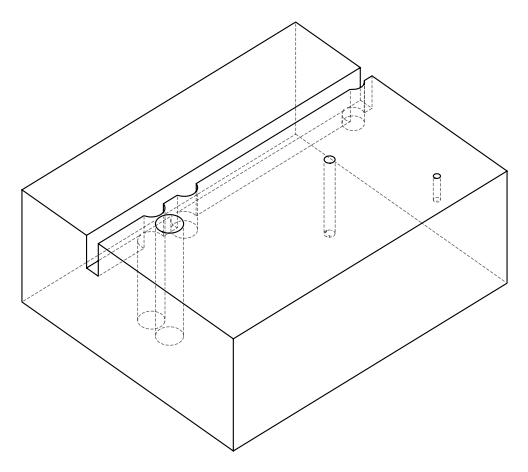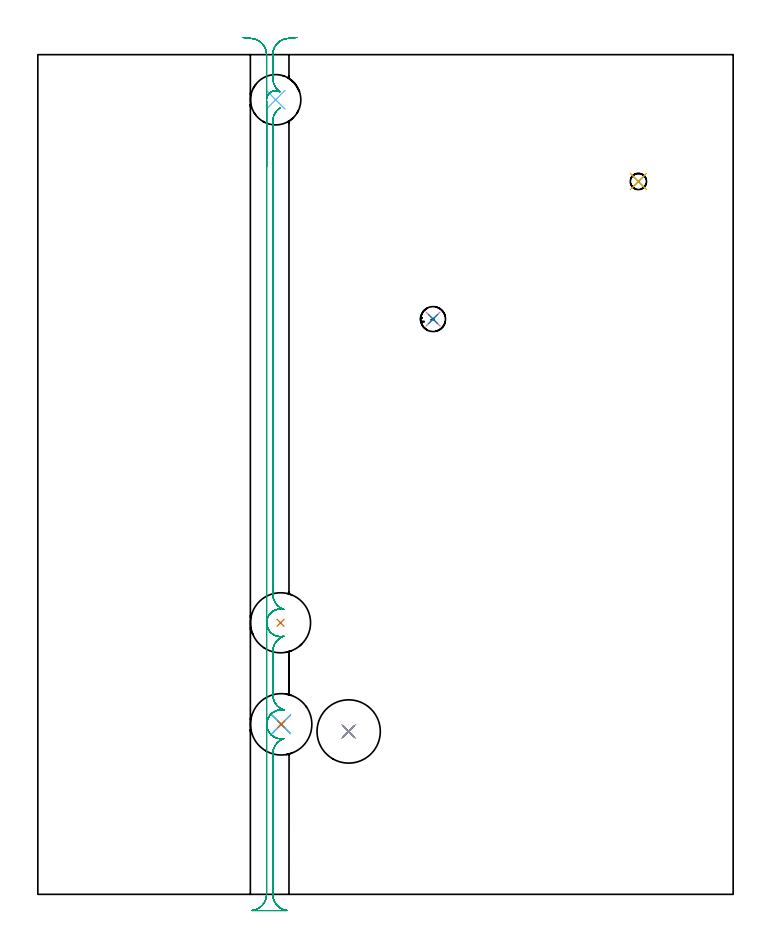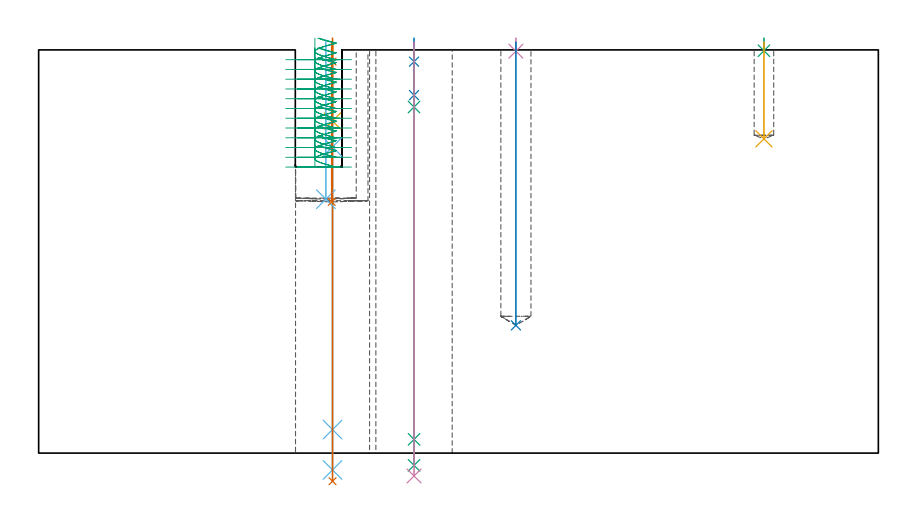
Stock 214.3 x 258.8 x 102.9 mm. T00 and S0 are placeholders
(PLAN: 15 operations, 11 tool changes, 19.6 min)
(1 SPOT_DRILL | STEP1HOLE | NXT0321_9005460120000 | 0.05 min | 183 mm3)
(2 SPOT_DRILL_1 | STEP1HOLE_1 | NXT0321_9005460120000 | 0.05 min | 183 mm3)
(3 SPOT_DRILL_2 | STEP1POCKET | NXT0321_9005460120000 | 0.03 min | 0 mm3)
(4 SPOT_DRILL_3 | STEP1POCKET_3 | NXT0321_9005460120000 | 0.03 min | 0 mm3)
(5 DRILL_BLIND_HOLE_INTO_CENTER | STEP1HOLE | NXT0301_092 | 0.08 min | 1732 mm3)
(6 GUN_DRILL_THROUGH_HOLE | STEP1HOLE | UGT0307_009 | 0.54 min | 9734 mm3)
(7 DRILL_TO_ENLARGE_THROUGH_HOLE | STEP1HOLE | UGT0301_257 | 0.45 min | 17200 mm3)
(8 DRILL_BLIND_HOLE_INTO_CENTER_1 | STEP1HOLE_1 | UGT0301_196 | 0.06 min | 364 mm3)
(9 GUN_DRILL_THROUGH_HOLE_1 | STEP1HOLE_1 | UGT0307_003 | 0.52 min | 3557 mm3)
(10 SPADE_DRILL_TO_ENLARGE_THROUGH_HOLE | STEP1HOLE_1 | UGT0306_010 | 0.44 min | 26604 mm3)
(11 DRILL_BLIND_HOLE_INTO_CENTER_2 | STEP1POCKET | NXT0301_021 | 0.1 min | 431 mm3)
(12 INDEXABLE_INSERT_DRILL_BLIND_HOLE_FROM_SOLID | STEP1POCKET_1 | NXT0302_002 | 0.16 min | 7147 mm3)
(13 INDEXABLE_INSERT_DRILL_BLIND_HOLE_FROM_SOLID_1 | STEP1POCKET_2 | NXT0302_008 | 0.16 min | 10362 mm3)
(14 DRILL_BLIND_HOLE_INTO_CENTER_3 | STEP1POCKET_3 | UGT0301_196 | 0.29 min | 3192 mm3)
(15 MILL_RECTANGULAR_SLOT | SLOT_RECTANGULAR | NXT0201_013 | Follow Part, ap 2.5, ae 75% | 16.63 min | 76499 mm3)
(TOOL NXT0321_9005460120000 | NC Spot Drill, 142deg, 12mm, Carbide, Uncoated | D12 PA142 FL30 Z2)
(TOOL NXT0301_092 | Carbide Drill 12.1mm [860.1-1210-061A1-MM 2214] | D12.1 PA140 FL77 Z2)
(TOOL UGT0307_009 | Gun Drill 12 mm | D12 PA130 FL24 Z1)
(TOOL UGT0301_257 | Twist Drill 18.9 mm | D18.9 PA118 FL135 Z2)
(TOOL UGT0301_196 | Twist Drill 7.7 mm | D7.7 PA118 FL73 Z2)
(TOOL UGT0307_003 | Gun Drill 7 mm | D7 PA130 FL24 Z1)
(TOOL UGT0306_010 | Spade Drill 19.5mm | D19.5 PA132 FL10 Z2)
(TOOL NXT0301_021 | Carbide Drill 5mm [860.1-0500-015A1-MM 2214] | D5 PA140 FL28 Z2)
(TOOL NXT0302_002 | Index. Insert Drill 15.5mm [880-D1550L20-05] | D15.5 PA176 FL78 Z2)
(TOOL NXT0302_008 | Index. Insert Drill 18.5mm [880-D1850L25-05] | D18.5 PA176 FL93 Z2)
(TOOL NXT0201_013 | ENDMILL 10mm | D10 FL30 Z4)
(OP 1 SPOT_DRILL)
G17 G21 G94 G90
T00 M6
G54
G17 G0 G90 X75. Y52.4 S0 M3
G43 Z112.9 H0
G94 G81 G98 Z99.9 F250. R105.9
G80
M5
M2
(OP 2 SPOT_DRILL_1)
G17 G21 G94 G90
T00 M6
G54
G17 G0 G90 X95.8 Y50.2 S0 M3
G43 Z112.9 H0
G94 G81 G98 Z99.9 F250. R105.9
G80
M5
M2
(OP 3 SPOT_DRILL_2)
G17 G21 G94 G90
T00 M6
G54
G17 G0 G90 X185.1 Y219.7 S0 M3
G43 Z112.9 H0
G94 G81 G98 Z102.685 F250. R105.9
G80
M5
M2
(OP 4 SPOT_DRILL_3)
G17 G21 G94 G90
T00 M6
G54
G17 G0 G90 X121.8 Y177.3 S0 M3
G43 Z112.9 H0
G94 G81 G98 Z102.569 F250. R105.9
G80
M5
M2
(OP 5 DRILL_BLIND_HOLE_INTO_CENTER)
G17 G21 G94 G90
T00 M6
G54
G17 G0 G90 X75. Y52.4 S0 M3
G43 Z112.9 H1
G94 G81 G98 Z84.75 F250. R104.9
G80
M5
M2
(OP 6 GUN_DRILL_THROUGH_HOLE)
G17 G21 G94 G90
T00 M6
G54
G17 G0 G90 X75. Y52.4 M8
G43 Z112.9 H0
Z98.983
S716 M3
G94 G1 Z78.136 F125. M26
G4 X.084
Z6. F250.
G4 X.084
Z-4.298 F125.
G4 X.084
M5
M9
G0 Z98.983
Z112.9
M2
(OP 7 DRILL_TO_ENLARGE_THROUGH_HOLE)
G17 G21 G94 G90
T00 M6
G54
G17 G0 G90 X75. Y52.4 S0 M3
G43 Z112.9 H0
G94 G73 G98 Z-7.178 F250. Q18.346 R104.9
G80
M5
M2
(OP 8 DRILL_BLIND_HOLE_INTO_CENTER_1)
G17 G21 G94 G90
T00 M6
G54
G17 G0 G90 X95.8 Y50.2 S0 M3
G43 Z112.9 H0
G94 G81 G98 Z91.35 F250. R104.9
G80
M5
M2
(OP 9 GUN_DRILL_THROUGH_HOLE_1)
G17 G21 G94 G90
T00 M6
G54
G17 G0 G90 X95.8 Y50.2 M8
G43 Z112.9 H0
Z103.743
S716 M3
G94 G1 Z88.321 F125. M26
G4 X.084
Z3.5 F250.
G4 X.084
Z-3.132 F125.
G4 X.084
M5
M9
G0 Z103.743
Z112.9
M2
(OP 10 SPADE_DRILL_TO_ENLARGE_THROUGH_HOLE)
G17 G21 G94 G90
T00 M6
G54
G17 G0 G90 X95.8 Y50.2 S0 M3
G43 Z112.9 H0
G94 G73 G98 Z-5.841 F250. Q18.123 R104.9
G80
M5
M2
(OP 11 DRILL_BLIND_HOLE_INTO_CENTER_2)
G17 G21 G94 G90
T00 M6
G54
G17 G0 G90 X185.1 Y219.7 S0 M3
G43 Z112.9 H1
G94 G81 G98 Z80.2 F250. R104.9
G80
M5
M2
(OP 12 INDEXABLE_INSERT_DRILL_BLIND_HOLE_FROM_SOLID)
G17 G21 G94 G90
T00 M6
G54
G17 G0 G90 X73.3 Y244.9 S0 M3
G43 Z112.9 H1
G94 G81 G98 Z64.8 F250. R104.9
G80
M5
M2
(OP 13 INDEXABLE_INSERT_DRILL_BLIND_HOLE_FROM_SOLID_1)
G17 G21 G94 G90
T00 M6
G54
G17 G0 G90 X74.8 Y83.7 S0 M3
G43 Z112.9 H1
G94 G81 G98 Z64.1 F250. R104.9
G80
M5
M2
(OP 14 DRILL_BLIND_HOLE_INTO_CENTER_3)
G17 G21 G94 G90
T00 M6
G54
G17 G0 G90 X121.8 Y177.3 S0 M3
G43 Z112.9 H0
G94 G81 G98 Z32.6 F250. R104.9
G80
M5
M2
(OP 15 MILL_RECTANGULAR_SLOT)
G17 G21 G94 G90
T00 M6
G54
G17 G0 G90 X70.5 Y224.168 S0 M3
G43 Z112.9 H0
Z105.9
G94 G1 Y244.663 Z100.408 F250.
Y0. F500.
G2 X66.047 Y-4.97 R5.
G1 Y-5.
X76.853
Y-4.97
G2 X72.4 Y0. R5.
G1 Y43.26
G2 X75.921 Y48.036 R5.
G0 X71.724 Y49.397 Z105.9
G1 X71.886 Y49.207 Z105.833 F250.
X72.519 Y48.694 Z105.615
X73.234 Y48.305 Z105.397
X74.007 Y48.052 Z105.179
X74.814 Y47.944 Z104.96
X75.627 Y47.984 Z104.742
X75.919 Y48.046 Z104.662
X75.921 Y48.036 Z104.66
X75.919 Y48.046 Z104.657
X75.627 Y47.984 Z104.577
X74.814 Y47.944 Z104.359
X74.007 Y48.052 Z104.141
X73.234 Y48.305 Z103.923
X72.519 Y48.694 Z103.704
X71.886 Y49.207 Z103.486
X71.358 Y49.826 Z103.268
X70.951 Y50.531 Z103.05
X70.678 Y51.298 Z102.832
X70.55 Y52.102 Z102.614
Y52.4 Z102.534
Y52.698 Z102.454
X70.678 Y53.502 Z102.236
X70.951 Y54.269 Z102.018
X71.358 Y54.974 Z101.8
X71.886 Y55.593 Z101.581
X72.519 Y56.106 Z101.363
X73.234 Y56.495 Z101.145
X74.007 Y56.748 Z100.927
X74.814 Y56.856 Z100.709
X75.627 Y56.816 Z100.491
X75.919 Y56.754 Z100.411
X75.921 Y56.764 Z100.408
G2 X72.4 Y61.54 R5. F500.
G1 Y74.823
G2 X75.79 Y79.557 R5.
G0 X71.303 Y81.279 Z105.9
G1 X71.344 Y81.209 Z105.878 F250.
X71.863 Y80.615 Z105.667
X72.482 Y80.126 Z105.455
X73.18 Y79.76 Z105.244
X73.934 Y79.529 Z105.033
X74.718 Y79.441 Z104.822
X75.504 Y79.499 Z104.61
X75.788 Y79.566 Z104.532
X75.79 Y79.557 Z104.529
X75.788 Y79.566 Z104.527
X75.504 Y79.499 Z104.449
X74.718 Y79.441 Z104.237
X73.934 Y79.529 Z104.026
X73.18 Y79.76 Z103.815
X72.482 Y80.126 Z103.603
X71.863 Y80.615 Z103.392
X71.344 Y81.209 Z103.181
X70.944 Y81.888 Z102.97
X70.677 Y82.63 Z102.758
X70.55 Y83.408 Z102.547
Y83.7 Z102.469
Y83.992 Z102.391
X70.677 Y84.77 Z102.179
X70.944 Y85.512 Z101.968
X71.344 Y86.191 Z101.757
X71.863 Y86.785 Z101.546
X72.482 Y87.274 Z101.334
X73.18 Y87.64 Z101.123
X73.934 Y87.871 Z100.912
X74.718 Y87.959 Z100.7
X75.504 Y87.901 Z100.489
X75.788 Y87.834 Z100.411
X75.79 Y87.843 Z100.408
G2 X72.4 Y92.577 R5. F500.
G1 Y238.264
G2 X74.612 Y242.415 R5.
G0 Z112.9
X70.5 Y224.168
Z103.408
G1 Y244.663 Z97.917 F250.
Y0. F500.
G2 X66.047 Y-4.97 R5.
G1 Y-5.
X76.853
Y-4.97
G2 X72.4 Y0. R5.
G1 Y43.26
G2 X75.921 Y48.036 R5.
G0 X71.724 Y49.397 Z103.408
G1 X71.886 Y49.207 Z103.341 F250.
X72.519 Y48.694 Z103.123
X73.234 Y48.305 Z102.905
X74.007 Y48.052 Z102.687
X74.814 Y47.944 Z102.469
X75.627 Y47.984 Z102.251
X75.919 Y48.046 Z102.171
X75.921 Y48.036 Z102.168
X75.919 Y48.046 Z102.165
X75.627 Y47.984 Z102.085
X74.814 Y47.944 Z101.867
X74.007 Y48.052 Z101.649
X73.234 Y48.305 Z101.431
X72.519 Y48.694 Z101.213
X71.886 Y49.207 Z100.995
X71.358 Y49.826 Z100.777
X70.951 Y50.531 Z100.558
X70.678 Y51.298 Z100.34
X70.55 Y52.102 Z100.122
Y52.4 Z100.042
Y52.698 Z99.962
X70.678 Y53.502 Z99.744
X70.951 Y54.269 Z99.526
X71.358 Y54.974 Z99.308
X71.886 Y55.593 Z99.09
X72.519 Y56.106 Z98.872
X73.234 Y56.495 Z98.654
X74.007 Y56.748 Z98.435
X74.814 Y56.856 Z98.217
X75.627 Y56.816 Z97.999
X75.919 Y56.754 Z97.919
X75.921 Y56.764 Z97.917
G2 X72.4 Y61.54 R5. F500.
G1 Y74.823
G2 X75.79 Y79.557 R5.
G0 X71.303 Y81.279 Z103.408
G1 X71.344 Y81.209 Z103.386 F250.
X71.863 Y80.615 Z103.175
X72.482 Y80.126 Z102.964
X73.18 Y79.76 Z102.752
X73.934 Y79.529 Z102.541
X74.718 Y79.441 Z102.33
X75.504 Y79.499 Z102.119
X75.788 Y79.566 Z102.04
X75.79 Y79.557 Z102.038
X75.788 Y79.566 Z102.035
X75.504 Y79.499 Z101.957
X74.718 Y79.441 Z101.746
X73.934 Y79.529 Z101.534
X73.18 Y79.76 Z101.323
X72.482 Y80.126 Z101.112
X71.863 Y80.615 Z100.9
X71.344 Y81.209 Z100.689
X70.944 Y81.888 Z100.478
X70.677 Y82.63 Z100.267
X70.55 Y83.408 Z100.055
Y83.7 Z99.977
Y83.992 Z99.899
X70.677 Y84.77 Z99.688
X70.944 Y85.512 Z99.476
X71.344 Y86.191 Z99.265
X71.863 Y86.785 Z99.054
X72.482 Y87.274 Z98.843
X73.18 Y87.64 Z98.631
X73.934 Y87.871 Z98.42
X74.718 Y87.959 Z98.209
X75.504 Y87.901 Z97.997
X75.788 Y87.834 Z97.919
X75.79 Y87.843 Z97.917
G2 X72.4 Y92.577 R5. F500.
G1 Y238.264
G2 X74.612 Y242.415 R5.
G0 Z112.9
X70.5 Y224.168
Z100.917
G1 Y244.663 Z95.425 F250.
Y0. F500.
G2 X66.047 Y-4.97 R5.
G1 Y-5.
X76.853
Y-4.97
G2 X72.4 Y0. R5.
G1 Y43.26
G2 X75.921 Y48.036 R5.
G0 X71.724 Y49.397 Z100.917
G1 X71.886 Y49.207 Z100.85 F250.
X72.519 Y48.694 Z100.631
X73.234 Y48.305 Z100.413
X74.007 Y48.052 Z100.195
X74.814 Y47.944 Z99.977
X75.627 Y47.984 Z99.759
X75.919 Y48.046 Z99.679
X75.921 Y48.036 Z99.676
X75.919 Y48.046 Z99.674
X75.627 Y47.984 Z99.594
X74.814 Y47.944 Z99.376
X74.007 Y48.052 Z99.157
X73.234 Y48.305 Z98.939
X72.519 Y48.694 Z98.721
X71.886 Y49.207 Z98.503
X71.358 Y49.826 Z98.285
X70.951 Y50.531 Z98.067
X70.678 Y51.298 Z97.849
X70.55 Y52.102 Z97.631
Y52.4 Z97.551
Y52.698 Z97.471
X70.678 Y53.502 Z97.253
X70.951 Y54.269 Z97.034
X71.358 Y54.974 Z96.816
X71.886 Y55.593 Z96.598
X72.519 Y56.106 Z96.38
X73.234 Y56.495 Z96.162
X74.007 Y56.748 Z95.944
X74.814 Y56.856 Z95.726
X75.627 Y56.816 Z95.508
X75.919 Y56.754 Z95.428
X75.921 Y56.764 Z95.425
G2 X72.4 Y61.54 R5. F500.
G1 Y74.823
G2 X75.79 Y79.557 R5.
G0 X71.303 Y81.279 Z100.917
G1 X71.344 Y81.209 Z100.895 F250.
X71.863 Y80.615 Z100.683
X72.482 Y80.126 Z100.472
X73.18 Y79.76 Z100.261
X73.934 Y79.529 Z100.05
X74.718 Y79.441 Z99.838
X75.504 Y79.499 Z99.627
X75.788 Y79.566 Z99.549
X75.79 Y79.557 Z99.546
X75.788 Y79.566 Z99.543
X75.504 Y79.499 Z99.465
X74.718 Y79.441 Z99.254
X73.934 Y79.529 Z99.043
X73.18 Y79.76 Z98.831
X72.482 Y80.126 Z98.62
X71.863 Y80.615 Z98.409
X71.344 Y81.209 Z98.198
X70.944 Y81.888 Z97.986
X70.677 Y82.63 Z97.775
X70.55 Y83.408 Z97.564
Y83.7 Z97.486
Y83.992 Z97.407
X70.677 Y84.77 Z97.196
X70.944 Y85.512 Z96.985
X71.344 Y86.191 Z96.773
X71.863 Y86.785 Z96.562
X72.482 Y87.274 Z96.351
X73.18 Y87.64 Z96.14
X73.934 Y87.871 Z95.928
X74.718 Y87.959 Z95.717
X75.504 Y87.901 Z95.506
X75.788 Y87.834 Z95.428
X75.79 Y87.843 Z95.425
G2 X72.4 Y92.577 R5. F500.
G1 Y238.264
G2 X74.612 Y242.415 R5.
G0 Z112.9
X70.5 Y224.168
Z98.425
G1 Y244.663 Z92.933 F250.
Y0. F500.
G2 X66.047 Y-4.97 R5.
G1 Y-5.
X76.853
Y-4.97
G2 X72.4 Y0. R5.
G1 Y43.26
G2 X75.921 Y48.036 R5.
G0 X71.724 Y49.397 Z98.425
G1 X71.886 Y49.207 Z98.358 F250.
X72.519 Y48.694 Z98.14
X73.234 Y48.305 Z97.922
X74.007 Y48.052 Z97.704
X74.814 Y47.944 Z97.485
X75.627 Y47.984 Z97.267
X75.919 Y48.046 Z97.187
X75.921 Y48.036 Z97.185
X75.919 Y48.046 Z97.182
X75.627 Y47.984 Z97.102
X74.814 Y47.944 Z96.884
X74.007 Y48.052 Z96.666
X73.234 Y48.305 Z96.448
X72.519 Y48.694 Z96.23
X71.886 Y49.207 Z96.011
X71.358 Y49.826 Z95.793
X70.951 Y50.531 Z95.575
X70.678 Y51.298 Z95.357
X70.55 Y52.102 Z95.139
Y52.4 Z95.059
Y52.698 Z94.979
X70.678 Y53.502 Z94.761
X70.951 Y54.269 Z94.543
X71.358 Y54.974 Z94.325
X71.886 Y55.593 Z94.107
X72.519 Y56.106 Z93.888
X73.234 Y56.495 Z93.67
X74.007 Y56.748 Z93.452
X74.814 Y56.856 Z93.234
X75.627 Y56.816 Z93.016
X75.919 Y56.754 Z92.936
X75.921 Y56.764 Z92.933
G2 X72.4 Y61.54 R5. F500.
G1 Y74.823
G2 X75.79 Y79.557 R5.
G0 X71.303 Y81.279 Z98.425
G1 X71.344 Y81.209 Z98.403 F250.
X71.863 Y80.615 Z98.192
X72.482 Y80.126 Z97.98
X73.18 Y79.76 Z97.769
X73.934 Y79.529 Z97.558
X74.718 Y79.441 Z97.347
X75.504 Y79.499 Z97.135
X75.788 Y79.566 Z97.057
X75.79 Y79.557 Z97.054
X75.788 Y79.566 Z97.052
X75.504 Y79.499 Z96.974
X74.718 Y79.441 Z96.762
X73.934 Y79.529 Z96.551
X73.18 Y79.76 Z96.34
X72.482 Y80.126 Z96.128
X71.863 Y80.615 Z95.917
X71.344 Y81.209 Z95.706
X70.944 Y81.888 Z95.495
X70.677 Y82.63 Z95.283
X70.55 Y83.408 Z95.072
Y83.7 Z94.994
Y83.992 Z94.916
X70.677 Y84.77 Z94.704
X70.944 Y85.512 Z94.493
X71.344 Y86.191 Z94.282
X71.863 Y86.785 Z94.071
X72.482 Y87.274 Z93.859
X73.18 Y87.64 Z93.648
X73.934 Y87.871 Z93.437
X74.718 Y87.959 Z93.225
X75.504 Y87.901 Z93.014
X75.788 Y87.834 Z92.936
X75.79 Y87.843 Z92.933
G2 X72.4 Y92.577 R5. F500.
G1 Y238.264
G2 X74.612 Y242.415 R5.
G0 Z112.9
X70.5 Y224.168
Z95.933
G1 Y244.663 Z90.442 F250.
Y0. F500.
G2 X66.047 Y-4.97 R5.
G1 Y-5.
X76.853
Y-4.97
G2 X72.4 Y0. R5.
G1 Y43.26
G2 X75.921 Y48.036 R5.
G0 X71.724 Y49.397 Z95.933
G1 X71.886 Y49.207 Z95.866 F250.
X72.519 Y48.694 Z95.648
X73.234 Y48.305 Z95.43
X74.007 Y48.052 Z95.212
X74.814 Y47.944 Z94.994
X75.627 Y47.984 Z94.776
X75.919 Y48.046 Z94.696
X75.921 Y48.036 Z94.693
X75.919 Y48.046 Z94.69
X75.627 Y47.984 Z94.61
X74.814 Y47.944 Z94.392
X74.007 Y48.052 Z94.174
X73.234 Y48.305 Z93.956
X72.519 Y48.694 Z93.738
X71.886 Y49.207 Z93.52
X71.358 Y49.826 Z93.302
X70.951 Y50.531 Z93.084
X70.678 Y51.298 Z92.865
X70.55 Y52.102 Z92.647
Y52.4 Z92.567
Y52.698 Z92.487
X70.678 Y53.502 Z92.269
X70.951 Y54.269 Z92.051
X71.358 Y54.974 Z91.833
X71.886 Y55.593 Z91.615
X72.519 Y56.106 Z91.397
X73.234 Y56.495 Z91.179
X74.007 Y56.748 Z90.961
X74.814 Y56.856 Z90.742
X75.627 Y56.816 Z90.524
X75.919 Y56.754 Z90.444
X75.921 Y56.764 Z90.442
G2 X72.4 Y61.54 R5. F500.
G1 Y74.823
G2 X75.79 Y79.557 R5.
G0 X71.303 Y81.279 Z95.933
G1 X71.344 Y81.209 Z95.911 F250.
X71.863 Y80.615 Z95.7
X72.482 Y80.126 Z95.489
X73.18 Y79.76 Z95.277
X73.934 Y79.529 Z95.066
X74.718 Y79.441 Z94.855
X75.504 Y79.499 Z94.644
X75.788 Y79.566 Z94.565
X75.79 Y79.557 Z94.563
X75.788 Y79.566 Z94.56
X75.504 Y79.499 Z94.482
X74.718 Y79.441 Z94.271
X73.934 Y79.529 Z94.059
X73.18 Y79.76 Z93.848
X72.482 Y80.126 Z93.637
X71.863 Y80.615 Z93.426
X71.344 Y81.209 Z93.214
X70.944 Y81.888 Z93.003
X70.677 Y82.63 Z92.792
X70.55 Y83.408 Z92.58
Y83.7 Z92.502
Y83.992 Z92.424
X70.677 Y84.77 Z92.213
X70.944 Y85.512 Z92.001
X71.344 Y86.191 Z91.79
X71.863 Y86.785 Z91.579
X72.482 Y87.274 Z91.368
X73.18 Y87.64 Z91.156
X73.934 Y87.871 Z90.945
X74.718 Y87.959 Z90.734
X75.504 Y87.901 Z90.522
X75.788 Y87.834 Z90.444
X75.79 Y87.843 Z90.442
G2 X72.4 Y92.577 R5. F500.
G1 Y238.264
G2 X74.612 Y242.415 R5.
G0 Z112.9
X70.5 Y224.168
Z93.442
G1 Y244.663 Z87.95 F250.
Y0. F500.
G2 X66.047 Y-4.97 R5.
G1 Y-5.
X76.853
Y-4.97
G2 X72.4 Y0. R5.
G1 Y43.26
G2 X75.921 Y48.036 R5.
G0 X71.724 Y49.397 Z93.442
G1 X71.886 Y49.207 Z93.375 F250.
X72.519 Y48.694 Z93.156
X73.234 Y48.305 Z92.938
X74.007 Y48.052 Z92.72
X74.814 Y47.944 Z92.502
X75.627 Y47.984 Z92.284
X75.919 Y48.046 Z92.204
X75.921 Y48.036 Z92.201
X75.919 Y48.046 Z92.199
X75.627 Y47.984 Z92.119
X74.814 Y47.944 Z91.901
X74.007 Y48.052 Z91.682
X73.234 Y48.305 Z91.464
X72.519 Y48.694 Z91.246
X71.886 Y49.207 Z91.028
X71.358 Y49.826 Z90.81
X70.951 Y50.531 Z90.592
X70.678 Y51.298 Z90.374
X70.55 Y52.102 Z90.156
Y52.4 Z90.076
Y52.698 Z89.996
X70.678 Y53.502 Z89.778
X70.951 Y54.269 Z89.559
X71.358 Y54.974 Z89.341
X71.886 Y55.593 Z89.123
X72.519 Y56.106 Z88.905
X73.234 Y56.495 Z88.687
X74.007 Y56.748 Z88.469
X74.814 Y56.856 Z88.251
X75.627 Y56.816 Z88.033
X75.919 Y56.754 Z87.953
X75.921 Y56.764 Z87.95
G2 X72.4 Y61.54 R5. F500.
G1 Y74.823
G2 X75.79 Y79.557 R5.
G0 X71.303 Y81.279 Z93.442
G1 X71.344 Y81.209 Z93.42 F250.
X71.863 Y80.615 Z93.208
X72.482 Y80.126 Z92.997
X73.18 Y79.76 Z92.786
X73.934 Y79.529 Z92.575
X74.718 Y79.441 Z92.363
X75.504 Y79.499 Z92.152
X75.788 Y79.566 Z92.074
X75.79 Y79.557 Z92.071
X75.788 Y79.566 Z92.068
X75.504 Y79.499 Z91.99
X74.718 Y79.441 Z91.779
X73.934 Y79.529 Z91.568
X73.18 Y79.76 Z91.356
X72.482 Y80.126 Z91.145
X71.863 Y80.615 Z90.934
X71.344 Y81.209 Z90.723
X70.944 Y81.888 Z90.511
X70.677 Y82.63 Z90.3
X70.55 Y83.408 Z90.089
Y83.7 Z90.011
Y83.992 Z89.932
X70.677 Y84.77 Z89.721
X70.944 Y85.512 Z89.51
X71.344 Y86.191 Z89.299
X71.863 Y86.785 Z89.087
X72.482 Y87.274 Z88.876
X73.18 Y87.64 Z88.665
X73.934 Y87.871 Z88.453
X74.718 Y87.959 Z88.242
X75.504 Y87.901 Z88.031
X75.788 Y87.834 Z87.953
X75.79 Y87.843 Z87.95
G2 X72.4 Y92.577 R5. F500.
G1 Y238.264
G2 X74.612 Y242.415 R5.
G0 Z112.9
X70.5 Y224.168
Z90.95
G1 Y244.663 Z85.458 F250.
Y0. F500.
G2 X66.047 Y-4.97 R5.
G1 Y-5.
X76.853
Y-4.97
G2 X72.4 Y0. R5.
G1 Y43.26
G2 X75.921 Y48.036 R5.
G0 X71.724 Y49.397 Z90.95
G1 X71.886 Y49.207 Z90.883 F250.
X72.519 Y48.694 Z90.665
X73.234 Y48.305 Z90.447
X74.007 Y48.052 Z90.229
X74.814 Y47.944 Z90.01
X75.627 Y47.984 Z89.792
X75.919 Y48.046 Z89.712
X75.921 Y48.036 Z89.71
X75.919 Y48.046 Z89.707
X75.627 Y47.984 Z89.627
X74.814 Y47.944 Z89.409
X74.007 Y48.052 Z89.191
X73.234 Y48.305 Z88.973
X72.519 Y48.694 Z88.755
X71.886 Y49.207 Z88.536
X71.358 Y49.826 Z88.318
X70.951 Y50.531 Z88.1
X70.678 Y51.298 Z87.882
X70.55 Y52.102 Z87.664
Y52.4 Z87.584
Y52.698 Z87.504
X70.678 Y53.502 Z87.286
X70.951 Y54.269 Z87.068
X71.358 Y54.974 Z86.85
X71.886 Y55.593 Z86.632
X72.519 Y56.106 Z86.413
X73.234 Y56.495 Z86.195
X74.007 Y56.748 Z85.977
X74.814 Y56.856 Z85.759
X75.627 Y56.816 Z85.541
X75.919 Y56.754 Z85.461
X75.921 Y56.764 Z85.458
G2 X72.4 Y61.54 R5. F500.
G1 Y74.823
G2 X75.79 Y79.557 R5.
G0 X71.303 Y81.279 Z90.95
G1 X71.344 Y81.209 Z90.928 F250.
X71.863 Y80.615 Z90.717
X72.482 Y80.126 Z90.505
X73.18 Y79.76 Z90.294
X73.934 Y79.529 Z90.083
X74.718 Y79.441 Z89.872
X75.504 Y79.499 Z89.66
X75.788 Y79.566 Z89.582
X75.79 Y79.557 Z89.579
X75.788 Y79.566 Z89.577
X75.504 Y79.499 Z89.499
X74.718 Y79.441 Z89.287
X73.934 Y79.529 Z89.076
X73.18 Y79.76 Z88.865
X72.482 Y80.126 Z88.653
X71.863 Y80.615 Z88.442
X71.344 Y81.209 Z88.231
X70.944 Y81.888 Z88.02
X70.677 Y82.63 Z87.808
X70.55 Y83.408 Z87.597
Y83.7 Z87.519
Y83.992 Z87.441
X70.677 Y84.77 Z87.229
X70.944 Y85.512 Z87.018
X71.344 Y86.191 Z86.807
X71.863 Y86.785 Z86.596
X72.482 Y87.274 Z86.384
X73.18 Y87.64 Z86.173
X73.934 Y87.871 Z85.962
X74.718 Y87.959 Z85.75
X75.504 Y87.901 Z85.539
X75.788 Y87.834 Z85.461
X75.79 Y87.843 Z85.458
G2 X72.4 Y92.577 R5. F500.
G1 Y238.264
G2 X74.612 Y242.415 R5.
G0 Z112.9
X70.5 Y224.168
Z88.458
G1 Y244.663 Z82.967 F250.
Y0. F500.
G2 X66.047 Y-4.97 R5.
G1 Y-5.
X76.853
Y-4.97
G2 X72.4 Y0. R5.
G1 Y43.26
G2 X75.921 Y48.036 R5.
G0 X71.724 Y49.397 Z88.458
G1 X71.886 Y49.207 Z88.391 F250.
X72.519 Y48.694 Z88.173
X73.234 Y48.305 Z87.955
X74.007 Y48.052 Z87.737
X74.814 Y47.944 Z87.519
X75.627 Y47.984 Z87.301
X75.919 Y48.046 Z87.221
X75.921 Y48.036 Z87.218
X75.919 Y48.046 Z87.215
X75.627 Y47.984 Z87.135
X74.814 Y47.944 Z86.917
X74.007 Y48.052 Z86.699
X73.234 Y48.305 Z86.481
X72.519 Y48.694 Z86.263
X71.886 Y49.207 Z86.045
X71.358 Y49.826 Z85.827
X70.951 Y50.531 Z85.609
X70.678 Y51.298 Z85.39
X70.55 Y52.102 Z85.172
Y52.4 Z85.092
Y52.698 Z85.012
X70.678 Y53.502 Z84.794
X70.951 Y54.269 Z84.576
X71.358 Y54.974 Z84.358
X71.886 Y55.593 Z84.14
X72.519 Y56.106 Z83.922
X73.234 Y56.495 Z83.704
X74.007 Y56.748 Z83.486
X74.814 Y56.856 Z83.267
X75.627 Y56.816 Z83.049
X75.919 Y56.754 Z82.969
X75.921 Y56.764 Z82.967
G2 X72.4 Y61.54 R5. F500.
G1 Y74.823
G2 X75.79 Y79.557 R5.
G0 X71.303 Y81.279 Z88.458
G1 X71.344 Y81.209 Z88.436 F250.
X71.863 Y80.615 Z88.225
X72.482 Y80.126 Z88.014
X73.18 Y79.76 Z87.803
X73.934 Y79.529 Z87.591
X74.718 Y79.441 Z87.38
X75.504 Y79.499 Z87.169
X75.788 Y79.566 Z87.09
X75.79 Y79.557 Z87.088
X75.788 Y79.566 Z87.085
X75.504 Y79.499 Z87.007
X74.718 Y79.441 Z86.796
X73.934 Y79.529 Z86.584
X73.18 Y79.76 Z86.373
X72.482 Y80.126 Z86.162
X71.863 Y80.615 Z85.951
X71.344 Y81.209 Z85.739
X70.944 Y81.888 Z85.528
X70.677 Y82.63 Z85.317
X70.55 Y83.408 Z85.105
Y83.7 Z85.027
Y83.992 Z84.949
X70.677 Y84.77 Z84.738
X70.944 Y85.512 Z84.526
X71.344 Y86.191 Z84.315
X71.863 Y86.785 Z84.104
X72.482 Y87.274 Z83.893
X73.18 Y87.64 Z83.681
X73.934 Y87.871 Z83.47
X74.718 Y87.959 Z83.259
X75.504 Y87.901 Z83.047
X75.788 Y87.834 Z82.969
X75.79 Y87.843 Z82.967
G2 X72.4 Y92.577 R5. F500.
G1 Y238.264
G2 X74.612 Y242.415 R5.
G0 Z112.9
X70.5 Y224.168
Z85.967
G1 Y244.663 Z80.475 F250.
Y0. F500.
G2 X66.047 Y-4.97 R5.
G1 Y-5.
X76.853
Y-4.97
G2 X72.4 Y0. R5.
G1 Y43.26
G2 X75.921 Y48.036 R5.
G0 X71.724 Y49.397 Z85.967
G1 X71.886 Y49.207 Z85.9 F250.
X72.519 Y48.694 Z85.681
X73.234 Y48.305 Z85.463
X74.007 Y48.052 Z85.245
X74.814 Y47.944 Z85.027
X75.627 Y47.984 Z84.809
X75.919 Y48.046 Z84.729
X75.921 Y48.036 Z84.726
X75.919 Y48.046 Z84.724
X75.627 Y47.984 Z84.644
X74.814 Y47.944 Z84.426
X74.007 Y48.052 Z84.207
X73.234 Y48.305 Z83.989
X72.519 Y48.694 Z83.771
X71.886 Y49.207 Z83.553
X71.358 Y49.826 Z83.335
X70.951 Y50.531 Z83.117
X70.678 Y51.298 Z82.899
X70.55 Y52.102 Z82.681
Y52.4 Z82.601
Y52.698 Z82.521
X70.678 Y53.502 Z82.303
X70.951 Y54.269 Z82.084
X71.358 Y54.974 Z81.866
X71.886 Y55.593 Z81.648
X72.519 Y56.106 Z81.43
X73.234 Y56.495 Z81.212
X74.007 Y56.748 Z80.994
X74.814 Y56.856 Z80.776
X75.627 Y56.816 Z80.558
X75.919 Y56.754 Z80.478
X75.921 Y56.764 Z80.475
G2 X72.4 Y61.54 R5. F500.
G1 Y74.823
G2 X75.79 Y79.557 R5.
G0 X71.303 Y81.279 Z85.967
G1 X71.344 Y81.209 Z85.945 F250.
X71.863 Y80.615 Z85.733
X72.482 Y80.126 Z85.522
X73.18 Y79.76 Z85.311
X73.934 Y79.529 Z85.1
X74.718 Y79.441 Z84.888
X75.504 Y79.499 Z84.677
X75.788 Y79.566 Z84.599
X75.79 Y79.557 Z84.596
X75.788 Y79.566 Z84.593
X75.504 Y79.499 Z84.515
X74.718 Y79.441 Z84.304
X73.934 Y79.529 Z84.093
X73.18 Y79.76 Z83.881
X72.482 Y80.126 Z83.67
X71.863 Y80.615 Z83.459
X71.344 Y81.209 Z83.248
X70.944 Y81.888 Z83.036
X70.677 Y82.63 Z82.825
X70.55 Y83.408 Z82.614
Y83.7 Z82.536
Y83.992 Z82.457
X70.677 Y84.77 Z82.246
X70.944 Y85.512 Z82.035
X71.344 Y86.191 Z81.824
X71.863 Y86.785 Z81.612
X72.482 Y87.274 Z81.401
X73.18 Y87.64 Z81.19
X73.934 Y87.871 Z80.978
X74.718 Y87.959 Z80.767
X75.504 Y87.901 Z80.556
X75.788 Y87.834 Z80.478
X75.79 Y87.843 Z80.475
G2 X72.4 Y92.577 R5. F500.
G1 Y238.264
G2 X74.612 Y242.415 R5.
G0 Z112.9
X70.5 Y224.168
Z83.475
G1 Y244.663 Z77.983 F250.
Y0. F500.
G2 X66.047 Y-4.97 R5.
G1 Y-5.
X76.853
Y-4.97
G2 X72.4 Y0. R5.
G1 Y43.26
G2 X75.921 Y48.036 R5.
G0 X71.724 Y49.397 Z83.475
G1 X71.886 Y49.207 Z83.408 F250.
X72.519 Y48.694 Z83.19
X73.234 Y48.305 Z82.972
X74.007 Y48.052 Z82.754
X74.814 Y47.944 Z82.535
X75.627 Y47.984 Z82.317
X75.919 Y48.046 Z82.237
X75.921 Y48.036 Z82.235
X75.919 Y48.046 Z82.232
X75.627 Y47.984 Z82.152
X74.814 Y47.944 Z81.934
X74.007 Y48.052 Z81.716
X73.234 Y48.305 Z81.498
X72.519 Y48.694 Z81.28
X71.886 Y49.207 Z81.061
X71.358 Y49.826 Z80.843
X70.951 Y50.531 Z80.625
X70.678 Y51.298 Z80.407
X70.55 Y52.102 Z80.189
Y52.4 Z80.109
Y52.698 Z80.029
X70.678 Y53.502 Z79.811
X70.951 Y54.269 Z79.593
X71.358 Y54.974 Z79.375
X71.886 Y55.593 Z79.157
X72.519 Y56.106 Z78.938
X73.234 Y56.495 Z78.72
X74.007 Y56.748 Z78.502
X74.814 Y56.856 Z78.284
X75.627 Y56.816 Z78.066
X75.919 Y56.754 Z77.986
X75.921 Y56.764 Z77.983
G2 X72.4 Y61.54 R5. F500.
G1 Y74.823
G2 X75.79 Y79.557 R5.
G0 X71.303 Y81.279 Z83.475
G1 X71.344 Y81.209 Z83.453 F250.
X71.863 Y80.615 Z83.242
X72.482 Y80.126 Z83.03
X73.18 Y79.76 Z82.819
X73.934 Y79.529 Z82.608
X74.718 Y79.441 Z82.397
X75.504 Y79.499 Z82.185
X75.788 Y79.566 Z82.107
X75.79 Y79.557 Z82.104
X75.788 Y79.566 Z82.102
X75.504 Y79.499 Z82.024
X74.718 Y79.441 Z81.812
X73.934 Y79.529 Z81.601
X73.18 Y79.76 Z81.39
X72.482 Y80.126 Z81.179
X71.863 Y80.615 Z80.967
X71.344 Y81.209 Z80.756
X70.944 Y81.888 Z80.545
X70.677 Y82.63 Z80.333
X70.55 Y83.408 Z80.122
Y83.7 Z80.044
Y83.992 Z79.966
X70.677 Y84.77 Z79.754
X70.944 Y85.512 Z79.543
X71.344 Y86.191 Z79.332
X71.863 Y86.785 Z79.121
X72.482 Y87.274 Z78.909
X73.18 Y87.64 Z78.698
X73.934 Y87.871 Z78.487
X74.718 Y87.959 Z78.275
X75.504 Y87.901 Z78.064
X75.788 Y87.834 Z77.986
X75.79 Y87.843 Z77.983
G2 X72.4 Y92.577 R5. F500.
G1 Y238.264
G2 X74.612 Y242.415 R5.
G0 Z112.9
X70.5 Y224.168
Z80.983
G1 Y244.663 Z75.492 F250.
Y0. F500.
G2 X66.047 Y-4.97 R5.
G1 Y-5.
X76.853
Y-4.97
G2 X72.4 Y0. R5.
G1 Y43.26
G2 X75.921 Y48.036 R5.
G0 X71.724 Y49.397 Z80.983
G1 X71.886 Y49.207 Z80.916 F250.
X72.519 Y48.694 Z80.698
X73.234 Y48.305 Z80.48
X74.007 Y48.052 Z80.262
X74.814 Y47.944 Z80.044
X75.627 Y47.984 Z79.826
X75.919 Y48.046 Z79.746
X75.921 Y48.036 Z79.743
X75.919 Y48.046 Z79.74
X75.627 Y47.984 Z79.66
X74.814 Y47.944 Z79.442
X74.007 Y48.052 Z79.224
X73.234 Y48.305 Z79.006
X72.519 Y48.694 Z78.788
X71.886 Y49.207 Z78.57
X71.358 Y49.826 Z78.352
X70.951 Y50.531 Z78.134
X70.678 Y51.298 Z77.915
X70.55 Y52.102 Z77.697
Y52.4 Z77.617
Y52.698 Z77.537
X70.678 Y53.502 Z77.319
X70.951 Y54.269 Z77.101
X71.358 Y54.974 Z76.883
X71.886 Y55.593 Z76.665
X72.519 Y56.106 Z76.447
X73.234 Y56.495 Z76.229
X74.007 Y56.748 Z76.011
X74.814 Y56.856 Z75.792
X75.627 Y56.816 Z75.574
X75.919 Y56.754 Z75.494
X75.921 Y56.764 Z75.492
G2 X72.4 Y61.54 R5. F500.
G1 Y74.823
G2 X75.79 Y79.557 R5.
G0 X71.303 Y81.279 Z80.983
G1 X71.344 Y81.209 Z80.961 F250.
X71.863 Y80.615 Z80.75
X72.482 Y80.126 Z80.539
X73.18 Y79.76 Z80.328
X73.934 Y79.529 Z80.116
X74.718 Y79.441 Z79.905
X75.504 Y79.499 Z79.694
X75.788 Y79.566 Z79.616
X75.79 Y79.557 Z79.613
X75.788 Y79.566 Z79.61
X75.504 Y79.499 Z79.532
X74.718 Y79.441 Z79.321
X73.934 Y79.529 Z79.109
X73.18 Y79.76 Z78.898
X72.482 Y80.126 Z78.687
X71.863 Y80.615 Z78.476
X71.344 Y81.209 Z78.264
X70.944 Y81.888 Z78.053
X70.677 Y82.63 Z77.842
X70.55 Y83.408 Z77.63
Y83.7 Z77.552
Y83.992 Z77.474
X70.677 Y84.77 Z77.263
X70.944 Y85.512 Z77.052
X71.344 Y86.191 Z76.84
X71.863 Y86.785 Z76.629
X72.482 Y87.274 Z76.418
X73.18 Y87.64 Z76.206
X73.934 Y87.871 Z75.995
X74.718 Y87.959 Z75.784
X75.504 Y87.901 Z75.573
X75.788 Y87.834 Z75.494
X75.79 Y87.843 Z75.492
G2 X72.4 Y92.577 R5. F500.
G1 Y238.264
G2 X74.612 Y242.415 R5.
G0 Z112.9
X70.5 Y224.168
Z78.492
G1 Y244.663 Z73. F250.
Y0. F500.
G2 X66.047 Y-4.97 R5.
G1 Y-5.
X76.853
Y-4.97
G2 X72.4 Y0. R5.
G1 Y43.26
G2 X75.921 Y48.036 R5.
G0 X71.724 Y49.397 Z78.492
G1 X71.886 Y49.207 Z78.425 F250.
X72.519 Y48.694 Z78.207
X73.234 Y48.305 Z77.988
X74.007 Y48.052 Z77.77
X74.814 Y47.944 Z77.552
X75.627 Y47.984 Z77.334
X75.919 Y48.046 Z77.254
X75.921 Y48.036 Z77.251
X75.919 Y48.046 Z77.249
X75.627 Y47.984 Z77.169
X74.814 Y47.944 Z76.951
X74.007 Y48.052 Z76.732
X73.234 Y48.305 Z76.514
X72.519 Y48.694 Z76.296
X71.886 Y49.207 Z76.078
X71.358 Y49.826 Z75.86
X70.951 Y50.531 Z75.642
X70.678 Y51.298 Z75.424
X70.55 Y52.102 Z75.206
Y52.4 Z75.126
Y52.698 Z75.046
X70.678 Y53.502 Z74.828
X70.951 Y54.269 Z74.609
X71.358 Y54.974 Z74.391
X71.886 Y55.593 Z74.173
X72.519 Y56.106 Z73.955
X73.234 Y56.495 Z73.737
X74.007 Y56.748 Z73.519
X74.814 Y56.856 Z73.301
X75.627 Y56.816 Z73.083
X75.919 Y56.754 Z73.003
X75.921 Y56.764 Z73.
G2 X72.4 Y61.54 R5. F500.
G1 Y74.823
G2 X75.79 Y79.557 R5.
G0 X71.303 Y81.279 Z78.492
G1 X71.344 Y81.209 Z78.47 F250.
X71.863 Y80.615 Z78.258
X72.482 Y80.126 Z78.047
X73.18 Y79.76 Z77.836
X73.934 Y79.529 Z77.625
X74.718 Y79.441 Z77.413
X75.504 Y79.499 Z77.202
X75.788 Y79.566 Z77.124
X75.79 Y79.557 Z77.121
X75.788 Y79.566 Z77.118
X75.504 Y79.499 Z77.04
X74.718 Y79.441 Z76.829
X73.934 Y79.529 Z76.618
X73.18 Y79.76 Z76.406
X72.482 Y80.126 Z76.195
X71.863 Y80.615 Z75.984
X71.344 Y81.209 Z75.773
X70.944 Y81.888 Z75.561
X70.677 Y82.63 Z75.35
X70.55 Y83.408 Z75.139
Y83.7 Z75.061
Y83.992 Z74.982
X70.677 Y84.77 Z74.771
X70.944 Y85.512 Z74.56
X71.344 Y86.191 Z74.349
X71.863 Y86.785 Z74.137
X72.482 Y87.274 Z73.926
X73.18 Y87.64 Z73.715
X73.934 Y87.871 Z73.503
X74.718 Y87.959 Z73.292
X75.504 Y87.901 Z73.081
X75.788 Y87.834 Z73.003
X75.79 Y87.843 Z73.
G2 X72.4 Y92.577 R5. F500.
G1 Y238.264
G2 X74.612 Y242.415 R5.
G0 Z112.9
X63.065 Y264.098
Z100.408
G1 X66.047 Y263.77 F250.
G2 X70.5 Y258.8 R5. F500.
G1 Y245.137
X70.51 Y245.136
G2 X74.608 Y247.376 R2.8
G1 X74.612 Y247.385
G2 X72.4 Y251.536 R5.
G1 Y258.8
G2 X76.853 Y263.77 R5.
G1 X79.835 Y264.098 F250.
G0 X63.065 Z97.917
G1 X66.047 Y263.77
G2 X70.5 Y258.8 R5. F500.
G1 Y245.137
X70.51 Y245.136
G2 X74.608 Y247.376 R2.8
G1 X74.612 Y247.385
G2 X72.4 Y251.536 R5.
G1 Y258.8
G2 X76.853 Y263.77 R5.
G1 X79.835 Y264.098 F250.
G0 X63.065 Z95.425
G1 X66.047 Y263.77
G2 X70.5 Y258.8 R5. F500.
G1 Y245.137
X70.51 Y245.136
G2 X74.608 Y247.376 R2.8
G1 X74.612 Y247.385
G2 X72.4 Y251.536 R5.
G1 Y258.8
G2 X76.853 Y263.77 R5.
G1 X79.835 Y264.098 F250.
G0 X63.065 Z92.933
G1 X66.047 Y263.77
G2 X70.5 Y258.8 R5. F500.
G1 Y245.137
X70.51 Y245.136
G2 X74.608 Y247.376 R2.8
G1 X74.612 Y247.385
G2 X72.4 Y251.536 R5.
G1 Y258.8
G2 X76.853 Y263.77 R5.
G1 X79.835 Y264.098 F250.
G0 X63.065 Z90.442
G1 X66.047 Y263.77
G2 X70.5 Y258.8 R5. F500.
G1 Y245.137
X70.51 Y245.136
G2 X74.608 Y247.376 R2.8
G1 X74.612 Y247.385
G2 X72.4 Y251.536 R5.
G1 Y258.8
G2 X76.853 Y263.77 R5.
G1 X79.835 Y264.098 F250.
G0 X63.065 Z87.95
G1 X66.047 Y263.77
G2 X70.5 Y258.8 R5. F500.
G1 Y245.137
X70.51 Y245.136
G2 X74.608 Y247.376 R2.8
G1 X74.612 Y247.385
G2 X72.4 Y251.536 R5.
G1 Y258.8
G2 X76.853 Y263.77 R5.
G1 X79.835 Y264.098 F250.
G0 X63.065 Z85.458
G1 X66.047 Y263.77
G2 X70.5 Y258.8 R5. F500.
G1 Y245.137
X70.51 Y245.136
G2 X74.608 Y247.376 R2.8
G1 X74.612 Y247.385
G2 X72.4 Y251.536 R5.
G1 Y258.8
G2 X76.853 Y263.77 R5.
G1 X79.835 Y264.098 F250.
G0 X63.065 Z82.967
G1 X66.047 Y263.77
G2 X70.5 Y258.8 R5. F500.
G1 Y245.137
X70.51 Y245.136
G2 X74.608 Y247.376 R2.8
G1 X74.612 Y247.385
G2 X72.4 Y251.536 R5.
G1 Y258.8
G2 X76.853 Y263.77 R5.
G1 X79.835 Y264.098 F250.
G0 X63.065 Z80.475
G1 X66.047 Y263.77
G2 X70.5 Y258.8 R5. F500.
G1 Y245.137
X70.51 Y245.136
G2 X74.608 Y247.376 R2.8
G1 X74.612 Y247.385
G2 X72.4 Y251.536 R5.
G1 Y258.8
G2 X76.853 Y263.77 R5.
G1 X79.835 Y264.098 F250.
G0 X63.065 Z77.983
G1 X66.047 Y263.77
G2 X70.5 Y258.8 R5. F500.
G1 Y245.137
X70.51 Y245.136
G2 X74.608 Y247.376 R2.8
G1 X74.612 Y247.385
G2 X72.4 Y251.536 R5.
G1 Y258.8
G2 X76.853 Y263.77 R5.
G1 X79.835 Y264.098 F250.
G0 X63.065 Z75.492
G1 X66.047 Y263.77
G2 X70.5 Y258.8 R5. F500.
G1 Y245.137
X70.51 Y245.136
G2 X74.608 Y247.376 R2.8
G1 X74.612 Y247.385
G2 X72.4 Y251.536 R5.
G1 Y258.8
G2 X76.853 Y263.77 R5.
G1 X79.835 Y264.098 F250.
G0 X63.065 Z73.
G1 X66.047 Y263.77
G2 X70.5 Y258.8 R5. F500.
G1 Y245.137
X70.51 Y245.136
G2 X74.608 Y247.376 R2.8
G1 X74.612 Y247.385
G2 X72.4 Y251.536 R5.
G1 Y258.8
G2 X76.853 Y263.77 R5.
G1 X79.835 Y264.098 F250.
G0 Z112.9
M5
M2
